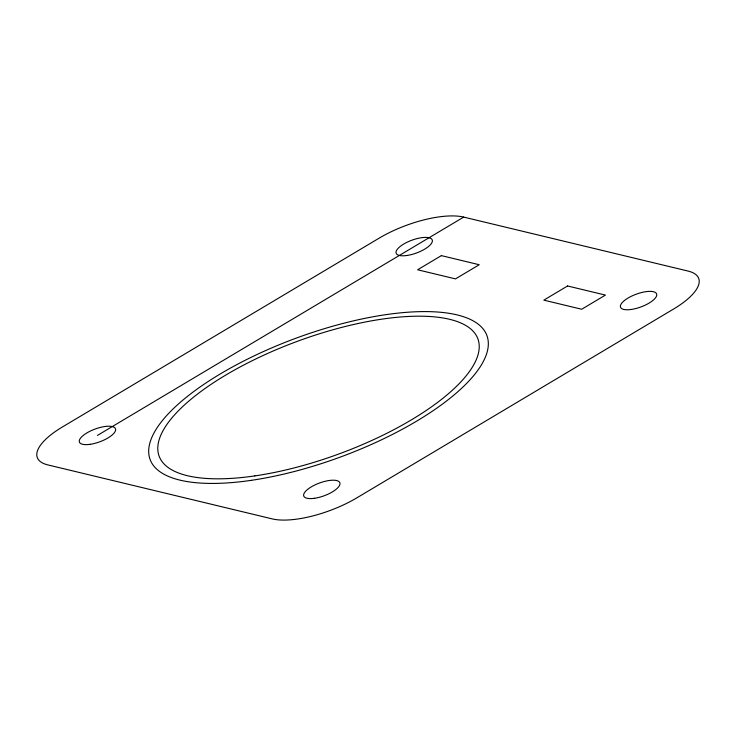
<?xml version="1.0" encoding="UTF-8"?>
<svg xmlns="http://www.w3.org/2000/svg" width="736" height="736" viewBox="0 0 736 736"><rect width="100%" height="100%" fill="white"/><g stroke="black" fill="none" stroke-linecap="round" stroke-linejoin="round"><path stroke-width="1.1" d="M97.437 435.427L463.689 217.092L688.05 271.069A64.087 22.65 -20.2 0 1 673.615 309.01L356.859 497.84A64.087 22.65 -20.2 0 1 272.311 518.908L47.95 464.931A64.087 22.65 -20.2 0 1 62.385 426.99L379.141 238.16A64.087 22.65 -20.2 0 1 463.689 217.092M441.379 255.622L417.625 269.781L455.483 278.889L479.237 264.73L441.379 255.622M567.576 285.982L543.821 300.141L581.688 309.249L605.443 295.09L567.576 285.982M251.261 480.341A179.437 63.425 -20.2 0 0 487.177 336.315A179.437 63.425 -20.2 0 0 217.083 375.866A179.437 63.425 -20.2 0 0 251.261 480.341M406.999 255.475A19.228 6.799 -20.2 0 0 432.271 240.037A19.228 6.799 -20.2 0 0 403.328 244.278A19.228 6.799 -20.2 0 0 406.999 255.475M631.35 309.451A19.228 6.799 -20.2 0 0 656.632 294.014A19.228 6.799 -20.2 0 0 627.688 298.255A19.228 6.799 -20.2 0 0 631.35 309.451M90.234 444.305A19.228 6.799 -20.2 0 0 115.515 428.867A19.228 6.799 -20.2 0 0 86.572 433.108A19.228 6.799 -20.2 0 0 90.234 444.305M314.594 498.281A19.228 6.799 -20.2 0 0 339.876 482.844A19.228 6.799 -20.2 0 0 310.932 487.085A19.228 6.799 -20.2 0 0 314.594 498.281M254.868 475.898A169.832 60.03 -20.2 0 0 478.142 339.59A169.832 60.03 -20.2 0 0 222.511 377.025A169.832 60.03 -20.2 0 0 254.868 475.898"/></g></svg>
